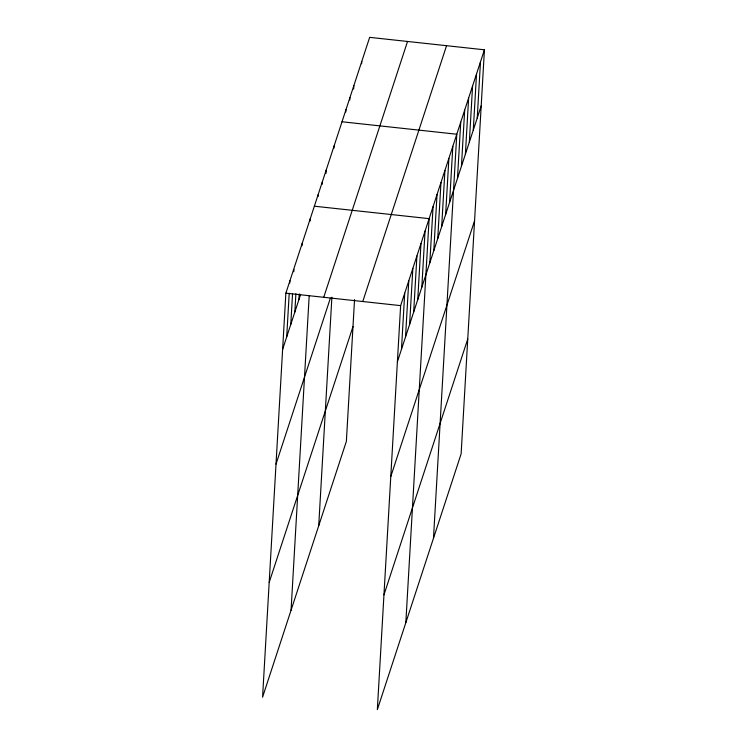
<?xml version="1.0" encoding="UTF-8"?>
<svg xmlns="http://www.w3.org/2000/svg" width="747" height="747" viewBox="0 0 747 747"><rect width="100%" height="100%" fill="white"/><g stroke="black" fill="none" stroke-linecap="round" stroke-linejoin="round"><path stroke-width="1.12" d="M484.429 49.806L400.635 305.635L377.338 709.65L461.132 453.821L484.429 49.806L369.662 37.35L285.868 293.179L262.57 697.194L346.365 441.365L354.545 299.538M286.699 336.906L289.21 293.356M289.799 283.048L289.939 280.751M290.77 324.487L292.553 293.543M293.804 271.768L293.935 269.471M294.841 312.059L295.896 293.72M298.903 299.631L299.239 293.898M302.012 245.763L302.143 243.475M310.154 220.916L310.285 218.619M291.059 610.215L309.202 295.644M318.175 196.424L318.306 194.136M322.125 184.369L322.256 182.072M326.009 173.453L326.206 170.017M333.974 148.186L334.105 145.889M318.717 525.795L331.892 297.231M345.824 112.003L345.954 109.716M349.773 99.949L349.913 97.652M353.658 89.033L353.863 85.588M361.632 63.766L361.763 61.469M401.466 349.363L404.706 293.207M405.537 336.934L408.777 280.779M409.608 324.515L412.848 268.35M413.679 312.087L416.919 255.932M417.75 299.659L420.981 243.503M421.822 287.231L425.052 231.075M405.826 622.671L429.123 218.647L314.356 206.2M429.833 262.748L433.073 206.592M433.792 250.693L437.023 194.528M437.742 238.629L440.973 182.473M441.692 226.565L444.923 170.409M445.642 214.51L448.882 158.345M449.591 202.446L452.831 146.291M433.484 538.242L456.781 134.227L342.005 121.77M457.491 178.328L460.731 122.163M461.441 166.264L464.681 110.108M465.39 154.209L468.63 98.044M469.34 142.145L472.58 85.989M473.29 130.081L476.53 73.925M477.24 118.026L480.48 61.861M282.627 349.335L300.602 294.458M323.74 297.287L407.535 41.459M276.007 464.13L330.351 298.212M269.191 582.399L352.986 326.579M362.762 301.517L446.557 45.698M397.395 361.791L481.189 105.962M390.774 476.586L474.578 220.757M383.958 594.855L467.753 339.026M285.868 293.179L400.635 305.635"/></g></svg>
